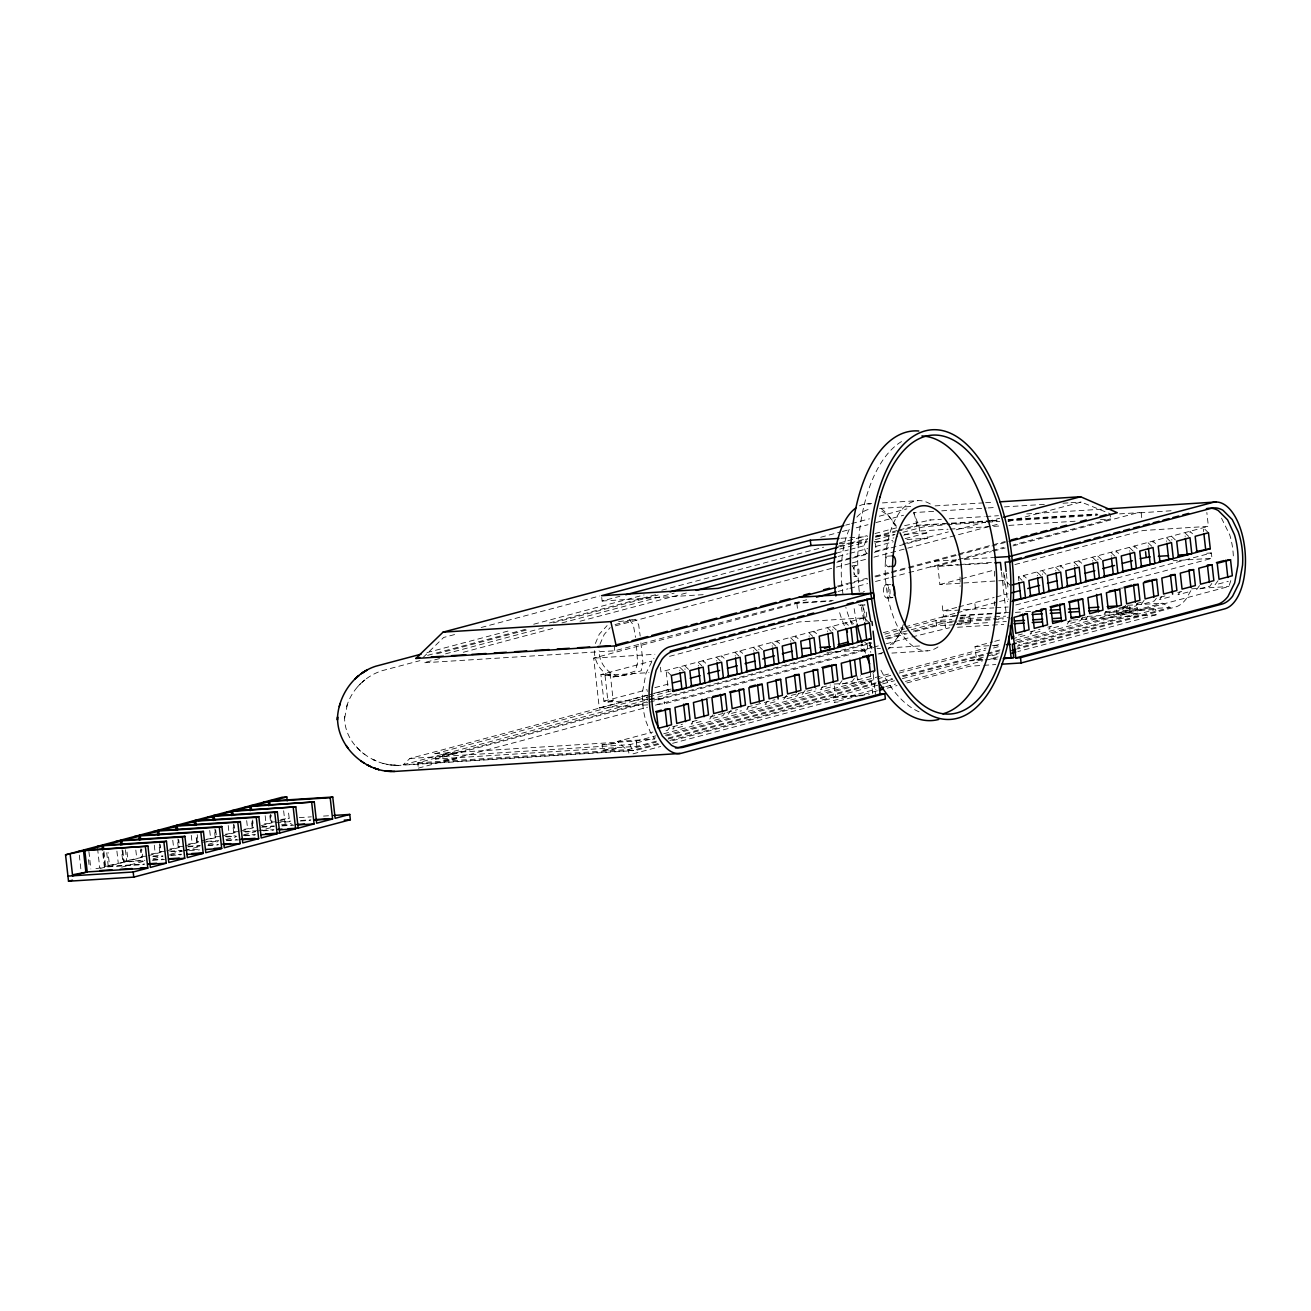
<?xml version="1.0" encoding="UTF-8"?>
<svg xmlns="http://www.w3.org/2000/svg" width="1311" height="1311" viewBox="0 0 1311 1311"><rect width="100%" height="100%" fill="white"/><g stroke="black" fill="none" stroke-linecap="round" stroke-linejoin="round"><path stroke-width="0.75" stroke-dasharray="5 3.75" d="M595.391 643.488L599.258 634.213L607.108 625.593M599.93 644.291L604.224 634.426L610.189 627.576M911.276 629.755L940.823 621.906L942.281 616.989L958.505 615.957M1230.8 580.576L1228.849 586.509L1018.205 642.669M346.546 706.858C351.446 689.783 365.49 675.788 382.419 670.609L419.913 660.662M347.333 704.515L344.416 719.444L344.629 716.642C343.695 744.304 372.029 766.247 398.56 765.411L633.524 750.629M1190.83 590.704L1186.013 599.127A57.422 28.432 86.4 0 1 1175.148 607.091L1017.746 648.929M669.544 727.589L667.512 730.391L663.694 731.407M674.706 726.212L672.674 729.031L685.981 725.491M693.191 721.312L691.159 724.114L704.466 720.575M712.676 714.987L709.628 719.198L722.935 715.659L724.967 712.856M731.161 710.087L728.113 714.298L741.42 710.759M748.614 706.58L746.582 709.382L759.905 705.842M767.099 701.664L765.067 704.466L778.373 700.926M786.6 695.354L783.552 699.566L796.859 696.026L798.891 693.208M805.069 690.438L802.021 694.65L815.327 691.11M822.538 686.931L820.506 689.733L833.812 686.194M842.023 680.622L838.974 684.834L852.297 681.294L854.33 678.475M857.033 676.05L857.46 679.917L860.508 675.706M857.46 679.917L870.766 676.378L874.83 670.757M1032.216 631.214L1030.184 634.016L1043.49 630.476M1050.685 626.297L1048.653 629.1L1061.959 625.56M1070.186 619.988L1067.138 624.2L1080.444 620.66L1082.476 617.842M1087.638 616.481L1085.606 619.284L1098.929 615.744M1106.123 611.565L1104.091 614.367L1117.398 610.828M1125.625 605.256L1122.577 609.468L1135.883 605.928L1137.915 603.109M1144.093 600.34L1141.045 604.551L1154.352 601.012L1156.384 598.209M1161.562 596.833L1159.53 599.635L1172.837 596.095M1180.031 591.916L1177.999 594.719L1191.322 591.195M1199.532 585.607L1196.484 589.819L1209.791 586.279L1211.823 583.477M1218.017 580.691L1214.969 584.903L1228.276 581.363M360.279 683.949L357.526 686.833M423.092 657.483L443.675 637.457L455.523 634.311M658.106 743.566L632.574 750.351L403.198 764.788L409.884 758.479L647.552 695.305M442.626 754.89L455.982 753.383L456.572 758.708L449.984 760.036L443.216 760.216L442.626 754.89L455.982 753.383M443.216 760.216L456.572 758.708M602.093 744.861L615.449 743.353L616.039 748.679L609.451 749.99L602.699 750.187L602.093 744.861L615.449 743.353M602.699 750.187L616.039 748.679M960.013 617.383L970.107 616.76L960.16 618.366M970.697 622.07L957.358 623.577L970.697 622.07L970.107 616.76M1116.825 613.548L1130.18 612.04L1117.07 613.663L1116.431 609.992M1122.822 606.911L1129.574 606.731L1119.643 608.337M647.667 704.859L599.274 707.891L593.703 658.138L796.875 603.322L831.535 601.143M615.056 624.56L635.524 619.251L638.67 624.806L640.194 636.015M845.726 525.137L849.675 524.089M851.658 523.564L869.422 518.828M879.288 516.206L906.917 508.865M481.17 627.494L599.602 596.013M820.67 537.264L840.4 532.02M842.383 531.496L848.299 529.923M856.198 527.825L868.046 524.679M875.928 522.581L903.574 515.239M601.733 597.472L602.126 601.028L619.857 596.308M427.009 652.599L508.029 631.066M533.724 624.233L644.078 594.915M661.793 590.212L823.587 547.211M839.401 543L867.063 535.658M874.978 533.544L896.708 527.776M904.623 525.678L930.892 519.943M427.615 655.336L525.826 629.231M549.407 622.971L655.549 594.752M838.335 546.179L848.151 543.573M850.118 543.049L867.8 538.346M875.65 536.265L897.265 530.513M899.231 529.988L916.913 525.301L949.295 523.253M436.924 653.796L529.775 629.133M553.488 622.823L658.188 594.997M839.941 546.703L867.587 539.345M875.502 537.248L895.249 532.004M897.232 531.479L918.962 525.695L949.443 523.777M445.56 653.845L544.212 627.625M561.977 622.905L674.149 593.096M839.745 549.08L867.358 541.738M875.256 539.64L894.987 534.396M902.886 532.299L923.534 526.891L945.034 524.842M439.529 658.597L423.699 662.792L614.744 650.78L806.626 599.783M463.275 652.288L556.274 627.559M580.019 621.25L686.374 592.982M836.434 553.111L848.315 549.948M850.298 549.424L866.129 545.212M876.027 542.59L893.823 537.854M903.721 535.232L919.552 531.021L948.017 529.234M838.171 556.438L848.02 553.832M849.987 553.308L867.718 548.588M875.601 546.49L893.332 541.787M905.147 538.641L926.811 532.889L927.401 538.215L907.704 543.442M837.827 561.255L867.423 553.389M875.322 551.292L891.119 547.097M902.951 543.95L948.361 531.889M956.243 529.791L985.856 521.925M987.822 521.401L999.67 518.255M836.795 562.288L850.593 558.617M852.56 558.093L866.342 554.438M874.224 552.341L905.737 543.967M615.383 625.855L834.468 567.63M836.451 567.106L850.265 563.435M852.232 562.911L866.047 559.24M873.945 557.142L1000.277 523.564M1008.159 521.467L1081.198 502.064L1110.007 513.683L1110.614 519.009L1013.649 544.77M837.385 586.132L867.03 578.249M874.929 576.152L906.54 567.761M908.507 567.237L1005.308 541.509M838.221 586.853L848.053 584.247M850.02 583.723L867.735 579.02M875.601 576.922L889.366 573.268M891.333 572.743L907.065 568.564M909.031 568.04L956.211 555.503M958.177 554.979L1005.308 542.443M838.09 591.425L847.922 588.819M849.889 588.295L867.603 583.592M875.469 581.494L889.235 577.84M891.201 577.315L906.933 573.136M908.9 572.612L956.26 560.026M958.243 559.502L1003.751 547.392M1010.388 585.427L1005.127 580.396L939.889 584.493L937.807 565.877L956.096 561.01M963.946 558.928L991.378 551.636M993.345 551.112L1005.111 547.982M1012.944 545.9L1136.44 513.076L1171.739 510.716M600.913 674.575L610.238 674.001L613.22 700.598L603.896 701.188L600.913 674.575L651.895 661.039M669.544 656.336L798.973 621.955L864.211 617.842L869.455 622.872M939.889 584.493L959.636 579.249M961.602 578.725L993.181 570.334M1014.878 564.566L1143.159 530.48L1208.398 526.366L1206.841 512.503M647.618 699.5L608.009 701.991L605.026 675.378L610.238 674.001M864.211 617.842L660.941 671.871L660.334 666.545M1018.876 580.724L1018.45 576.856L1208.398 526.366M603.896 701.188L647.044 689.717M654.894 687.636L670.576 683.473M956.686 607.435L942.871 611.106L993.853 607.894M958.669 606.911L994.18 597.472M996.163 596.947L1007.995 593.801M608.009 701.991L613.22 700.598M599.274 707.891L646.651 695.305M654.533 693.208L670.331 689.012M942.281 605.78L943.478 616.416L955.309 613.269M957.292 612.745L1008.601 599.111M649.519 694.781L671.166 689.029M883.368 632.639L903 627.428M904.967 626.904L942.281 616.989M656.5 741.157L636.867 746.369L435.449 759.053L434.859 753.727L647.044 697.337M649.011 696.813L670.642 691.061M884.859 634.131L904.508 628.903M906.475 628.395L935.939 620.562L951.819 619.562M403.198 764.788L647.421 699.877M649.387 699.353L673.002 693.077M885.662 636.556L909.293 630.28M418.143 766.361L417.75 762.805L646.913 701.909M654.779 699.812L871.766 642.144M885.613 638.473L905.377 633.213M913.292 631.115L944.92 622.709L956.964 621.938M435.449 759.053L647.634 702.663M649.6 702.139L871.7 643.111M887.416 638.932L907.065 633.705M914.931 631.623L936.529 625.871L954.392 624.757M1015.73 604.977L1211.38 552.98L1211.987 558.306L1016.32 610.303M418.34 768.131L647.503 707.219M655.385 705.138L878.288 645.897M886.203 643.783L909.932 637.49M911.915 636.966L949.541 627.772M657.532 704.236L664.513 703.794L867.784 649.764L867.194 644.455L861.065 644.832M95.916 868.652L104.388 867.358L102.651 851.871M103.372 852.724L104.896 866.276L122.857 862.441L121.562 850.823M122.07 849.757L123.381 861.36L141.342 857.525L140.474 849.79M151.355 853.92L159.827 852.625L158.959 844.874M169.84 849.004L178.296 847.709L177.427 839.974M188.309 844.104L196.781 842.793L195.913 835.058M206.794 839.187L215.25 837.893L214.398 830.142M225.279 834.271L233.735 832.977L232.866 825.242M243.748 829.371L252.22 828.06L251.351 820.325M264.494 823.849L270.689 823.161L269.82 815.409M280.701 819.539L289.174 818.244L288.305 810.509M100.586 868.357L104.388 867.358M106.732 852.773L108.256 866.325L124.168 862.097L144.357 860.819M125.43 849.807L126.725 861.409L142.653 857.181L141.785 849.446M148.405 855.657L161.122 852.265L160.253 844.53M166.89 850.741L179.607 847.365L178.738 839.614M185.375 845.824L198.092 842.449L197.224 834.714M222.329 836.008L235.046 832.632L234.177 824.881M240.814 831.092L253.515 827.716L252.646 819.981M261.315 825.651L272 822.8L271.131 815.065M279.669 820.768L289.174 818.244M982.398 659.531L976.515 659.892L975.023 646.585L992.738 641.866M994.705 641.341L1002.571 639.244M1018.319 635.048L1022.269 634M1030.135 631.886L1039.984 629.264M1047.85 627.166L1051.799 626.117M1067.547 621.922L1071.48 620.873M1081.329 618.251L1089.195 616.154M1118.725 608.271L1126.608 606.174M1136.44 603.552L1144.323 601.454M1160.071 597.242L1165.971 595.669M1177.786 592.523L1181.719 591.474M1011.699 638.932L1025.005 635.393M434.859 753.727L636.261 741.059L655.91 735.832M663.776 733.75L889.759 673.69M899.592 671.068L986.085 648.093M993.951 645.995L1001.801 643.914M1015.55 640.26L1137.342 607.894L1137.948 613.204L1018.123 645.061M409.884 758.479L629.935 744.632L655.451 737.847M665.283 735.242L875.469 679.377M877.436 678.852L891.218 675.198M899.084 673.1L985.577 650.109M993.443 648.027L1001.293 645.93M1017.008 641.767L1162.333 603.142L1170.199 607.468L1017.008 648.191M668.299 738.027L880.517 681.622M882.483 681.097L892.316 678.492M902.148 675.87L1000.44 649.748M417.75 762.805L628.477 749.548L656.155 742.19M668.02 739.043L893.053 679.245M902.886 676.623L985.626 654.631M987.593 654.107L999.457 650.961M1017.254 646.225L1155.647 609.451L1156.253 614.777L1017.844 651.551M669.888 740.436L880.73 684.408M882.696 683.883L894.495 680.737M902.361 678.656L985.593 656.532M987.56 656.008L999.343 652.878M658.843 744.32L636.933 750.138A57.422 28.432 86.4 0 1 624.97 748.253L617.497 741.42L652.911 732.03M672.576 740.666L835.582 697.354L863.048 695.617M976.515 659.892L984.364 657.811M992.214 655.713L998.113 654.156M633.033 753.825L660.711 746.467M672.576 743.321L875.945 689.258M885.777 686.653L895.61 684.031M905.442 681.425L982.267 661.006M998.081 656.811L990.166 658.909L998.097 658.532M877.403 690.766L834.124 702.27L838.122 702.024M887.236 688.16L897.068 685.538M906.901 682.933L969.829 666.201L981.824 665.447M121.644 867.161L143.292 861.425M153.141 858.82L162.974 856.214M170.84 854.117L182.655 851.003M184.622 850.478L200.37 846.3M208.236 844.218L218.068 841.613M225.951 839.532L235.783 836.926M243.666 834.828L255.465 831.715M257.431 831.19L274.409 826.684M281.537 824.799L291.222 823.472M672.592 726.818L682.441 724.213M692.274 721.607L700.14 719.526M709.988 716.92L737.536 709.612M747.368 707.006L774.932 699.713M782.798 697.632L796.58 693.978M798.546 693.453L816.245 688.767M821.604 687.357L830.519 684.981M666.578 735.946L871.373 681.704L872.864 695.01M618.645 621.676L635.524 619.251M594.44 650.682C594.096 662.104 601.602 673.887 612.876 676.984L624.61 674.886L635.294 671.035L637.588 662.76L636.523 646.667M612.876 676.984L630.722 674.51L641.292 670.658L642.898 662.432L640.915 642.832M866.669 503.899L872.585 503.522M882.434 502.9L917.929 500.671M879.55 508.471L911.096 506.488M935.071 505.899L983.578 502.85M985.61 502.719L993.689 502.211M933.645 511.339L913.439 512.617L918.962 525.695L919.552 531.021M941.74 510.831L986.2 508.045M988.215 507.914L996.311 507.406M1004.39 506.898L1044.818 504.358M1063.008 503.211L1069.071 502.834M1071.087 502.703L1081.198 502.064M929.155 520.057L941.38 519.287M949.23 518.795L984.168 516.6M985.905 516.485L998.441 515.698M1026.66 513.928L1102.059 509.176M951.311 523.138L989.772 520.713M991.788 520.582L999.883 520.074M1007.995 519.566L1097.045 513.961M951.475 523.646L990.1 521.221M992.132 521.09L1000.26 520.582M1008.388 520.074L1097.815 514.453M947.066 524.728L985.626 522.302M987.658 522.171L999.834 521.401M1007.946 520.893L1097.241 515.272M1119.561 513.879L1139.865 512.601M950.049 529.103L1000.85 525.908M1008.978 525.4L1078.084 521.041M1100.453 519.648L1110.614 519.009M840.974 538.28L867.538 536.609M875.715 536.101L894.102 534.937M904.328 534.298L926.811 532.889M839.515 543.737L866.096 542.066M874.273 541.558L892.66 540.394M906.966 539.493L927.401 538.215M887.662 556.175L892.316 555.88M852.674 565.778L855.788 565.582M934.596 561.239L956.571 559.863M964.552 559.355L993.623 557.536M888.858 566.811L893.512 566.516M937.807 565.877L958.194 564.582M960.226 564.467L992.853 562.403M930.531 566.86L991.116 563.042M1206.726 553.275L1211.38 552.98M853.871 576.43L856.968 576.234M1173.247 560.731L1177.327 560.485M1179.359 560.354L1211.987 558.306M602.126 601.028L704.318 594.588M886.007 584.69L890.661 584.395M794.827 602.929L833.19 600.504M887.498 597.996L892.168 597.701M1120.184 588.18L1123.281 587.984M860.377 605.207L865.047 604.912A6.719 3.327 86.4 0 1 863.31 604.453M1191.568 588.852L1228.849 586.509M995.885 607.763L1008.11 606.993M943.478 616.416L1008.716 612.319M960.537 615.826L1005.176 613.024M1015.386 612.384L1023.547 611.876M1025.595 611.745L1031.708 611.352M1127.624 605.321L1162.333 603.142M959.75 619.054L1005.717 616.17M1119.119 609.041L1137.342 607.894M940.823 621.906L956.719 620.906M958.702 620.775L996.458 618.399M998.458 618.284L1008.388 617.661M1105.468 611.549L1170.199 607.468M958.98 621.824L1003.177 619.038M1104.829 612.647L1155.647 609.451M956.375 624.626L990.116 622.512M994.164 622.25L1006.324 621.496M1087.327 616.399L1137.948 613.204M957.571 627.264L1003.767 624.364M1072.89 620.021L1156.253 614.777M593.703 658.138L654.861 654.287M888.35 647.913L921.862 645.815M827.012 652.337L867.784 649.764M975.023 646.585L1000.522 644.979M878.108 653.943L882.057 653.697M891.906 653.075L927.401 650.846M605.026 675.378L648.961 672.625M969.239 660.875L983.217 660.007M985.216 659.875L997.196 659.122M983.807 665.316L995.803 664.562M834.091 684.047L871.373 681.704M649.65 699.369L663.923 698.468L664.513 703.794M707.235 697.911L710.349 697.714M833.534 696.944L869.472 694.683M617.497 741.42L654.763 739.076L650.371 732.21L646.143 721.787A44.427 21.992 86.4 0 1 642.685 690.995L645.913 673.477L652.616 659.99A56.783 28.121 86.4 0 1 654.009 658.286M299.269 817.605L311.379 816.851M323.506 816.081L329.553 815.704M275.867 821.784L271.197 822.079L270.328 814.328M280.62 821.751L290.714 821.112M300.809 820.473L310.904 819.834M276.031 822.554L292.189 821.538M300.268 821.03L310.363 820.391M262.134 826.651L274.245 825.897M282.324 825.389L292.419 824.75M261.594 827.208L273.72 826.454M281.783 825.946L293.91 825.176M238.897 831.6L234.243 831.895L233.374 824.16M243.666 831.567L259.807 830.551M261.839 830.42L273.95 829.666M245.141 831.993L255.235 831.354M263.314 830.846L273.409 830.207M220.428 836.516L215.774 836.811L214.906 829.06M225.181 836.484L235.275 835.844M243.354 835.336L255.465 834.566M226.656 836.91L236.75 836.271M244.829 835.762L254.924 835.123M206.696 841.383L218.822 840.63M226.901 840.122L236.996 839.482M202.123 842.203L218.281 841.187M226.361 840.679L238.471 839.909M183.474 846.332L178.804 846.627L177.935 838.893M188.227 846.3L200.337 845.546M208.416 845.038L218.511 844.399M187.686 846.857L199.796 846.087M207.875 845.579L217.97 844.939M164.989 851.249L160.335 851.544L159.467 843.792M169.742 851.216L181.852 850.446M183.884 850.315L200.026 849.299M171.217 851.642L181.328 851.003M189.39 850.495L199.501 849.856M146.504 856.149L141.85 856.444L140.982 848.709M153.289 856.001L161.368 855.493M169.447 854.985L181.557 854.215M152.748 856.542L162.843 855.919M170.922 855.411L181.016 854.772M123.381 861.36L128.036 861.065L126.954 851.396M126.725 861.409L144.898 860.278M152.977 859.77L163.072 859.131M152.437 860.311L164.563 859.557M104.896 866.276L109.55 865.981L108.043 852.429M108.256 866.325L144.603 864.031M107.715 866.882L144.063 864.588M618.874 676.607C607.485 673.772 598.75 662.53 599.111 650.748M362.442 752.76L364.917 754.628M629.526 619.628L633.36 625.134L635.54 637.375M1208.48 532.774L1203.236 527.743L1203.662 531.61M1192.551 533.79L1189.913 531.283L1190.355 535.15M1188.7 536.428L1184.751 532.659L1185.177 536.527M1175.377 539.968L1171.444 536.199L1171.87 540.066M1170.215 541.345L1166.266 537.559L1166.708 541.443M1155.597 543.623L1152.959 541.099L1153.401 544.983M1151.73 546.245L1147.797 542.475L1148.223 546.343M1137.112 548.522L1134.49 546.015L1134.916 549.883M1133.261 551.161L1129.312 547.392L1129.754 551.259M1118.627 553.439L1116.005 550.931L1116.431 554.799M1114.776 556.077L1110.843 552.308L1111.269 556.175M1101.469 559.6L1097.52 555.831L1097.962 559.715M1096.307 560.977L1092.358 557.208L1092.784 561.075M1081.673 563.255L1079.051 560.747L1079.477 564.615M1077.822 565.893L1073.873 562.124L1074.315 565.991M1063.205 568.171L1060.566 565.664L1061.009 569.531M1059.337 570.809L1055.404 567.04L1055.83 570.908M1046.031 574.349L1042.098 570.564L1042.524 574.447M1040.868 575.709L1036.919 571.94L1037.362 575.808M1026.234 577.987L1023.612 575.48L1024.038 579.347M1018.45 576.856L1022.383 580.626M853.527 623.889L850.888 621.381L851.331 625.249M848.348 625.265L845.726 622.758L846.152 626.625M836.352 630.067L832.419 626.297L832.846 630.165M831.19 631.443L827.241 627.674L827.683 631.541M816.573 633.721L813.934 631.197L814.377 635.081M812.705 636.343L808.772 632.574L809.198 636.441M798.088 638.621L795.466 636.114L795.892 639.981M794.237 641.259L790.287 637.49L790.73 641.358M779.603 643.537L776.981 641.03L777.407 644.897M775.751 646.176L771.818 642.406L772.245 646.274M762.445 649.715L758.495 645.93L758.938 649.814M757.283 651.075L753.333 647.306L753.759 651.174M742.649 653.37L740.027 650.846L740.453 654.713M738.798 655.992L734.848 652.222L735.291 656.09M724.164 658.269L721.542 655.762L721.984 659.63M720.313 660.908L716.38 657.139L716.806 661.006M705.695 663.186L703.073 660.662L703.499 664.546M701.844 665.808L697.894 662.039L698.337 665.906M688.521 669.347L684.588 665.578L685.014 669.446M683.359 670.724L679.409 666.955L679.852 670.822M671.363 675.526L666.103 670.495L668.495 691.782M359.788 750.416L356.281 746.713M1221.508 518.156L1229.767 534.986A44.427 21.992 86.4 0 1 1233.422 559.486M629.935 744.632L632.574 750.351M914.062 512.699L916.913 525.301M866.014 621.561L862.966 604.404M1141.16 512.65L1141.832 518.582M1129.574 606.731L1130.18 612.04M1006.356 573.382L1007.897 587.197M1004.537 575.07L1007.52 601.683M1001.522 572.153L1006.258 614.335M974.909 603.732L975.499 609.041M944.92 622.709L945.526 628.018M935.939 620.562L936.529 625.871M866.243 612.09L866.899 617.891M869.685 642.685L870.766 652.403M873.224 674.362L875.469 694.306M862.753 604.928L864.801 623.167M870.176 671.052L870.766 676.378M834.304 685.948L835.582 697.354M796.875 603.322L797.498 608.91M636.261 741.059L636.867 746.369M628.477 749.548L628.87 753.104M614.154 645.454L614.744 650.78M283.651 810.788L285.11 823.849M265.166 815.704L266.035 823.439M252.073 821.178L252.728 826.979M246.681 820.62L247.55 828.355M228.212 825.52L229.081 833.272M215.692 829.797L216.561 837.532L197.289 841.711L196.634 835.91M209.727 830.437L210.596 838.171M191.259 835.353L192.127 843.088M172.773 840.269L173.642 848.004M154.288 845.169L155.157 852.904M135.82 850.085L136.688 857.82M122.873 850.478L124.168 862.097M116.908 851.118L118.203 862.736M103.962 851.527L105.683 866.997M97.555 848.299L99.718 867.653M88.902 851.544L90.852 868.947M88.476 859.623L89.345 867.358M79.299 855.133L81.036 870.619M1003.767 572.645L1004.242 584.837M647.224 700.156A44.427 21.992 86.4 0 1 647.339 690.7M861.196 604.748A6.719 3.327 86.4 0 1 858.656 604.748M866.833 553.258A6.719 3.327 86.4 0 1 864.473 546.179A6.719 3.327 86.4 0 1 867.079 540.411M890.071 565.746A5.375 2.655 86.4 0 1 886.465 565.107A5.375 2.655 86.4 0 1 886.121 557.863A5.375 2.655 86.4 0 1 889.677 557.241M851.822 565.877A5.375 2.655 86.4 0 1 853.985 574.48M873.634 647.503A69.86 34.594 86.4 0 1 864.736 642.193M852.166 624.626A69.86 34.594 86.4 0 1 845.857 607.403M843.055 594.44A69.86 34.594 86.4 0 1 850.757 526.186M856.853 517.124A69.86 34.594 86.4 0 1 871.668 508.963M881.877 511.323A69.86 34.594 86.4 0 1 896.462 526.301M902.869 628.084A69.86 34.594 86.4 0 1 890.3 644.783M880.468 648.421A69.86 34.594 86.4 0 1 877.059 648.289M874.929 542.688A6.719 3.327 86.4 0 1 875.322 550.849M853.822 568.843A5.375 2.655 86.4 0 1 857.378 566.155A5.375 2.655 86.4 0 1 858.754 573.792A5.375 2.655 86.4 0 1 854.952 575.168L854.411 574.169A5.375 2.655 86.4 0 1 853.772 571.596M863.539 591.605A6.719 3.327 86.4 0 1 864.424 591.605M892.988 597.242A6.719 3.327 86.4 0 1 888.465 593.604A6.719 3.327 86.4 0 1 889.858 584.853M865.145 651.518A75.235 37.249 86.4 0 1 858.049 646.323M844.366 625.609A75.235 37.249 86.4 0 1 838.86 609.894M859.508 505.8A75.235 37.249 86.4 0 1 870.34 504.03M881.254 508.701A75.235 37.249 86.4 0 1 896.232 527.694M903.148 624.79A75.235 37.249 86.4 0 1 887.842 649.322M883.303 652.173A75.235 37.249 86.4 0 1 879.763 653.484M865.539 653.255A145.111 71.843 86.4 0 1 862.572 644.488M856.689 622.151A145.111 71.843 86.4 0 1 854.117 608.484M994.361 571.203A145.111 71.843 86.4 0 1 994.688 577.299M994.688 601.552A145.111 71.843 86.4 0 1 994.492 605.535M937.988 646.929A75.235 37.249 86.4 0 1 885.351 575.66A75.235 37.249 86.4 0 1 931.334 504.653M960.029 577.086A75.235 37.249 86.4 0 1 960.111 586.279M919.077 711.807A139.736 69.188 86.4 0 1 880.353 669.036M871.913 648.994A139.736 69.188 86.4 0 1 869.472 641.653M863.802 620.136A139.736 69.188 86.4 0 1 861.311 606.977M859.262 591.556A139.736 69.188 86.4 0 1 903.623 440.365M364.491 680.262L362.278 682.081L365.933 679.082L364.491 680.262M398.56 765.411L393.759 765.132L398.56 765.411M395.496 765.231L390.694 764.87L395.496 765.231M387.663 764.444L382.959 763.346L387.663 764.444M374.504 760.2L373.045 759.544L377.224 761.412L374.504 760.2M883.925 587.246A6.719 3.327 86.4 0 0 886.629 597.996A6.719 3.327 86.4 0 0 889.71 588.786A6.719 3.327 86.4 0 0 883.925 587.246"/><path stroke-width="1.5" d="M421.077 654.173L375.618 666.267C353.02 673.575 337.763 696.633 337.386 720.034L337.582 716.888C336.632 745.926 364.212 771.917 393.071 771.54L680.098 753.481M339.287 706.563L340.204 703.466M1013.731 636.114L1011.699 638.932L1010.207 625.626M836.254 587.377L616.203 645.864L415.833 658.466L443.085 632.131L843.76 525.662M838.925 538.411L810.313 540.214L601.52 595.702L718.018 588.377L836.205 556.962M625.757 594.735L810.903 545.54L837.483 543.868M415.833 658.466L419.749 657.417M670.036 591.851L837.958 547.228M696.207 590.376L836.434 553.111M443.085 632.131L610.828 621.594L833.878 562.304M1003.62 517.206L1080.592 496.738L1117.283 512.699L1009.241 541.41M616.121 644.93L627.985 641.784M631.935 640.735L647.732 636.54M651.682 635.491L667.496 631.279M671.445 630.23L687.243 626.035M691.192 624.986L697.124 623.413M701.074 622.364L716.888 618.153M720.837 617.104L736.635 612.909M740.584 611.86L756.398 607.665M760.347 606.616L776.145 602.404M780.094 601.356L789.976 598.734M803.807 595.063L809.739 593.49M823.554 589.803L829.486 588.229M1011.24 539.935L1017.156 538.362M1021.122 537.313L1027.037 535.724M1030.987 534.675L1036.919 533.102M1040.868 532.053L1046.801 530.48M1050.75 529.431L1056.666 527.858M1060.632 526.809L1066.548 525.236M1080.379 521.549L1086.311 519.975M1100.142 516.305L1106.058 514.731M816.458 597.177L836.123 591.949M995.18 557.437L1009.159 556.552L1212.724 502.457A53.735 26.613 86.4 0 1 1244.794 548.735A53.735 26.613 86.4 0 1 1224.654 608.878L1021.089 662.973L1001.67 664.202M670.101 651.19L685.85 647.011M689.783 645.962L705.531 641.784M709.464 640.735L715.364 639.162M719.297 638.113L725.212 636.556M729.145 635.507L735.045 633.934M738.978 632.885L744.894 631.328M748.827 630.28L754.726 628.706M758.659 627.658L764.559 626.084M768.508 625.052L774.408 623.479M778.341 622.43L784.24 620.857M788.19 619.808L794.089 618.251M798.022 617.202L803.922 615.629M807.855 614.58L813.77 613.007M827.536 609.353L833.452 607.78M847.217 604.125L853.133 602.552M857.066 601.503L871.569 598.603M1013.485 559.944L1021.351 557.847M1025.284 556.798L1041.032 552.619M1044.965 551.57L1060.714 547.392M1064.647 546.343L1080.395 542.164M1084.328 541.115L1090.228 539.542M1094.161 538.493L1100.076 536.92M1104.009 535.888L1109.909 534.314M1113.842 533.266L1119.758 531.692M1123.691 530.644L1129.59 529.087M1133.523 528.038L1139.439 526.465M1143.372 525.416L1149.272 523.859M1153.205 522.81L1159.104 521.237M1163.054 520.188L1168.953 518.615M1172.886 517.583L1178.786 516.01M1182.735 514.961L1188.635 513.388M1006.127 571.416L1005.095 562.173L1009.749 561.878L1211.003 508.389A57.422 28.432 86.4 0 1 1222.966 510.274L1232.225 519.549L1238.158 531.627A44.525 22.041 86.4 0 1 1242.549 565.188L1239.321 582.707L1232.602 596.194A57.422 28.432 86.4 0 1 1221.754 604.158L1020.499 657.663L1015.845 657.942L1011.355 618.038M1012.289 584.919L1023.694 581.887L1025.497 597.849L1013.223 600.159M672.527 682.949L680.376 680.868M690.176 678.262L699.992 675.657M707.825 673.575L719.592 670.445M727.441 668.364L737.241 665.759M745.09 663.661L754.89 661.055M762.74 658.974L774.49 655.844M782.339 653.763L792.139 651.157M1011.945 592.752L1019.843 590.655M1027.742 588.557L1039.574 585.411M1047.473 583.297L1057.338 580.675M1067.203 578.053L1075.102 575.955M1084.967 573.333L1094.832 570.711M1102.731 568.613L1114.563 565.467M1122.462 563.369L1132.327 560.747M1140.226 558.65L1150.222 556.831M824.439 648.289L828.372 647.257M838.188 644.651L848.004 642.029M837.713 646.667L849.495 643.521M672.297 690.766L686.472 687.947L684.67 671.986L671.363 675.526L673.149 691.487L871.258 638.834L869.455 622.872L837.68 631.328L839.466 647.29M690.782 685.85L704.941 683.031L703.155 667.07L689.848 670.609L691.634 686.571M709.251 680.95L723.426 678.131L721.624 662.153L708.317 665.693L710.12 681.654M727.736 676.034L741.895 673.215L740.109 657.253L726.802 660.793L728.588 676.755M746.205 671.117L760.38 668.299L758.594 652.337L745.271 655.877L747.073 671.838M764.69 666.217L778.865 663.399L777.062 647.421L763.756 650.961L765.542 666.922M783.175 661.301L797.334 658.483L795.548 642.521L782.241 646.061L784.027 662.022M801.644 656.385L815.819 653.566L814.033 637.605L800.71 641.145L802.512 657.106M820.129 651.485L834.288 648.666L832.501 632.689L819.195 636.228L820.981 652.19M838.598 646.569L852.773 643.75L850.986 627.789M857.083 641.653L871.258 638.834M1029.807 595.751L1043.966 592.933L1042.179 576.971L1028.873 580.511L1030.659 596.472M1048.276 590.851L1062.451 588.016L1060.665 572.055L1047.342 575.595L1049.144 591.556M1066.761 585.935L1080.919 583.116L1079.133 567.155L1065.827 570.695L1067.613 586.656M1085.229 581.019L1099.405 578.2L1097.618 562.239L1084.312 565.778L1086.098 581.74M1103.715 576.119L1117.89 573.284L1116.087 557.322L1102.78 560.862L1104.567 576.824M1122.2 571.203L1136.358 568.384L1134.572 552.423L1121.266 555.962L1123.052 571.924M1140.668 566.286L1154.844 563.468L1153.057 547.506L1139.734 551.046L1141.537 567.007M1159.153 561.387L1173.312 558.552L1171.526 542.59L1158.219 546.13L1160.006 562.091M1177.639 556.47L1191.797 553.652L1190.011 537.69L1176.704 541.214L1178.491 557.191M1196.107 551.554L1210.282 548.735L1208.48 532.774L1195.173 536.314L1196.959 552.275M1012.174 601.388L1210.282 548.735M333.6 815.442L349.758 814.426L350.348 819.752L133.755 877.125L68.516 881.221L65.55 854.805L282.127 797.252L286.781 796.957L287.224 800.824M65.55 854.805L84.822 850.626L147.963 846.136L150.355 867.423L166.268 863.195L163.875 841.908L166.448 841.236L168.824 862.507L184.753 858.279L182.36 836.992L184.917 836.32L187.309 857.607L203.221 853.379L200.845 832.092L203.402 831.403L205.778 852.691L221.706 848.463L219.314 827.175L221.87 826.504L224.263 847.775L240.192 843.547L237.799 822.259L240.355 821.587L242.748 842.875L258.66 838.647L256.268 817.359L258.841 816.671L261.217 837.958L277.145 833.73L274.753 812.443L277.309 811.771L279.702 833.042L265.559 833.943M163.875 841.908L103.307 845.726L87.378 849.954L147.963 846.136M182.36 836.992L121.776 840.81L105.863 845.038L166.448 841.236M200.845 832.092L140.261 835.894L124.348 840.122L184.917 836.32M219.314 827.175L158.746 830.994L142.817 835.222L203.402 831.403M237.799 822.259L177.214 826.077L161.302 830.305L221.87 826.504M256.268 817.359L195.7 821.161L179.771 825.389L240.355 821.587M274.753 812.443L214.168 816.261L198.256 820.489L258.841 816.671M288.076 828.765L298.187 828.142L295.794 806.855L232.653 811.345L216.741 815.573L277.309 811.771M349.758 814.426L335.141 818.31L332.748 797.039L330.192 797.711L332.584 818.998L316.656 823.226L314.263 801.939L251.138 806.429L235.21 810.657L295.794 806.855M330.192 797.711L269.607 801.529L253.695 805.757L314.263 801.939M286.781 796.957L272.164 800.841L332.748 797.039M655.615 711.644L661.318 710.12M712.955 696.403L725.212 694.093L726.999 710.054L713.692 713.594L711.906 697.632L725.212 694.093M729.522 691.995L735.225 690.487M749.908 686.587L755.611 685.063M821.915 667.446L829.519 665.414M862.671 656.614L873.044 654.795L874.83 670.757L861.524 674.296L859.737 658.335M1050.078 606.813L1057.682 604.781M1068.547 601.896L1076.151 599.881M1109.303 591.064L1119.676 589.262L1121.462 605.223L1108.156 608.763L1106.369 592.785L1119.676 589.262M1123.986 587.164L1131.59 585.148M1144.372 581.74L1150.075 580.232M1216.379 562.616L1223.982 560.584M669.774 708.825L656.467 712.365L658.253 728.326L671.56 724.786L669.774 708.825L665.119 709.12L667.07 726.523M688.259 703.909L674.952 707.448L676.738 723.41L690.045 719.87L688.259 703.909L685.145 704.105M743.698 689.176L730.374 692.716L732.177 708.677L745.484 705.138L743.698 689.176L739.027 689.471L740.977 706.891M762.166 684.26L748.86 687.8L750.646 703.761L763.952 700.221L762.166 684.26L759.069 684.457M780.651 679.36L767.345 682.9L769.131 698.861L782.438 695.322L780.651 679.36L777.538 679.557M799.12 674.444L785.813 677.984L787.616 693.945L800.923 690.405L799.12 674.444L794.466 674.739L796.416 692.159M817.605 669.528L804.298 673.067L806.085 689.029L819.391 685.489L817.605 669.528L812.951 669.823L814.901 687.243M836.09 664.628L822.767 668.151L824.57 684.129L837.876 680.589L836.09 664.628L832.977 664.824M873.044 654.795L841.252 663.251L843.039 679.213L856.362 675.673L854.559 659.712M1027.283 613.81L1013.977 617.35L1015.763 633.311L1029.069 629.772L1027.283 613.81L1024.17 614.007M1064.237 603.994L1050.93 607.517L1052.717 623.495L1066.023 619.956L1064.237 603.994L1059.583 604.289L1061.533 621.693M1082.722 599.078L1069.399 602.618L1071.202 618.579L1084.508 615.039L1082.722 599.078L1079.608 599.274M1138.145 584.345L1124.838 587.885L1126.641 603.847L1139.947 600.307L1138.145 584.345L1133.491 584.64L1135.441 602.06M1156.63 579.429L1143.323 582.969L1145.109 598.93L1158.416 595.391L1156.63 579.429L1153.516 579.626M1175.115 574.529L1161.792 578.053L1163.594 594.03L1176.901 590.491L1175.115 574.529L1172.001 574.726M1193.584 569.613L1180.277 573.153L1182.063 589.114L1195.386 585.575L1193.584 569.613L1188.93 569.908L1190.88 587.312M1212.069 564.697L1198.762 568.237L1200.548 584.198L1213.855 580.658L1212.069 564.697L1207.415 564.992L1209.365 582.412M1230.537 559.797L1217.231 563.32L1219.033 579.298L1232.34 575.758L1230.537 559.797L1227.44 559.977M73.645 874.584L85.903 872.257L83.527 850.97L78.857 851.265M145.406 846.824L147.799 868.111L87.214 871.913L72.597 875.797L70.204 854.51M67.943 876.092L133.181 871.995L147.799 868.111M279.702 833.042L295.614 828.814L293.238 807.527M298.187 828.142L314.099 823.914L311.707 802.627M1016.238 643.193L1012.289 644.242L1013.78 657.548L1003.194 658.745M1011.863 650.502L1015.779 649.453M879.878 688.226L883.811 687.177M1011.928 653.124L1015.878 652.075M879.37 690.241L883.303 689.193M884.794 693.716L683.539 747.204A57.422 28.432 86.4 0 1 671.576 745.32L662.317 736.045L655.467 721.197A44.525 22.041 86.4 0 1 652.272 687.325L656.123 670.298L661.94 659.4A57.422 28.432 86.4 0 1 672.789 651.452L874.044 597.947L873.454 592.621L669.888 646.716A53.735 26.613 86.4 0 0 649.748 706.875A53.735 26.613 86.4 0 0 681.818 753.137L885.384 699.042L884.794 693.716L880.123 694.011L678.885 747.499A57.422 28.432 86.4 0 1 675.46 747.975M1015.845 657.942L1217.083 604.469A57.422 28.432 86.4 0 0 1227.948 596.505L1234.651 583.002L1237.879 565.467A44.427 21.992 86.4 0 0 1234.421 534.675L1227.571 519.844L1218.312 510.585A57.422 28.432 86.4 0 0 1206.349 508.701M68.516 881.221L72.449 880.189M999.752 501.834L1080.592 496.738M1106.14 508.93L1216.182 501.998M994.836 562.812L1000.44 562.468L1001.309 570.203M1158.383 556.306L1168.576 555.667M1178.769 555.028L1188.749 554.406M798.891 597.308L863.457 593.244M870.832 593.309L872.749 607.304A145.111 71.843 86.4 0 0 957.423 718.264A145.111 71.843 86.4 0 0 1013.01 570.039L1011.764 555.864A145.111 71.843 86.4 0 0 925.189 430.909A145.111 71.843 86.4 0 0 870.832 593.309L852.199 594.489A145.111 71.843 86.4 0 1 918.831 431.008M1044.212 608.992L1041.098 609.189L1043.048 626.609M1035.788 611.106L1041.917 610.713M1050.078 610.205L1060.288 609.566M1068.449 609.041L1078.658 608.402M1088.851 607.763L1099.06 607.124M1107.221 606.6L1117.431 605.961M1019.892 615.269L1023.957 615.023M1032.052 614.515L1042.179 613.876M1050.275 613.368L1060.402 612.729M1068.498 612.221L1078.625 611.582M1088.753 610.942L1098.88 610.303M431.221 656.975L443.429 656.205M451.558 655.68L465.782 654.795M471.878 654.402L486.102 653.517M494.231 653.009L506.423 652.239M514.567 651.731L526.76 650.961M534.888 650.453L549.112 649.551M557.241 649.043L569.433 648.273M577.561 647.765L589.77 646.995M597.898 646.487L610.09 645.717M1014.419 620.972L1024.546 620.349M1032.642 619.841L1042.769 619.202M1052.897 618.563L1060.992 618.055M1071.12 617.415L1079.215 616.907M1013.927 623.725L1024.104 623.086M1032.232 622.578L1042.392 621.938M1052.569 621.299L1062.729 620.66M801.955 648.552L810.1 648.044M820.293 647.405L830.486 646.765M838.647 646.241L842.727 645.995M1006.406 644.619L1010.339 644.373M1003.98 658.171L1013.78 657.548M394.808 771.425L385.041 770.868L391.317 771.425M268.821 800.792L273.475 800.497M263.642 802.168L268.313 801.873L268.739 805.741M250.335 805.691L254.989 805.413M245.173 807.068L249.827 806.773L250.254 810.657M231.85 810.608L236.521 810.313M226.688 811.984L231.342 811.689L231.785 815.557M213.382 815.524L218.036 815.229M208.203 816.9L212.874 816.606L213.3 820.473M194.897 820.424L199.567 820.145M189.734 821.8L194.389 821.505L194.831 825.389M176.428 825.34L181.082 825.045M171.249 826.717L175.92 826.422L176.346 830.289M314.951 819.588L329.077 818.703M314.411 820.145L332.584 818.998M157.943 830.256L162.597 829.961M152.781 831.633L157.435 831.338L157.861 835.205M344.236 820.145L350.348 819.752M296.466 824.504L304.545 823.996M297.941 824.93L314.099 823.914M139.458 835.173L144.128 834.878M134.296 836.533L138.95 836.238L139.392 840.122M277.981 829.404L282.029 829.158M279.472 829.83L295.614 828.814M120.989 840.072L125.643 839.777M115.81 841.449L120.481 841.154L120.907 845.021M260.987 834.746L277.145 833.73M102.504 844.989L107.174 844.694M97.342 846.365L101.996 846.07L102.438 849.938M241.027 839.237L255.17 838.335M242.502 839.663L258.66 838.647M84.035 849.905L88.689 849.61M222.542 844.137L230.621 843.628M224.034 844.563L240.192 843.547M214.168 848.414L220.232 848.037M205.548 849.479L221.706 848.463M191.652 853.576L201.747 852.953M187.08 854.395L203.221 853.379M169.135 858.754L179.23 858.115M168.595 859.295L184.753 858.279M148.635 863.785L156.714 863.277M148.094 864.342L166.268 863.195M99.865 870.602L111.976 869.832M120.055 869.324L132.182 868.57M140.261 868.062L146.308 867.685M371.275 766.919L366.982 764.788L369.702 766.148M360.754 760.839L364.376 763.281M346.251 745.549L348.103 748.22M610.828 621.594L616.203 645.864M870.668 621.283L866.899 598.898M1225.883 560.076L1227.833 577.495M1203.875 533.544L1205.612 549.03M1185.406 538.46L1187.143 553.947M1166.921 543.377L1168.658 558.847M1170.444 574.808L1172.624 594.162M1148.436 548.277L1150.173 563.763M1151.976 579.724L1153.926 597.144M1145.552 551.767L1146.142 557.077M1129.967 553.193L1131.704 568.679M1111.482 558.109L1113.219 573.579M1115.022 589.54L1116.972 606.96M1093.013 563.009L1094.751 578.495M1096.537 594.457L1098.487 611.876M1074.528 567.925L1076.265 583.411M1078.052 599.373L1080.002 616.793M1056.043 572.841L1057.78 588.311M1037.575 577.741L1039.312 593.227M1019.089 582.658L1020.827 598.144M1022.613 614.105L1024.579 631.525M1009.159 556.552L1009.749 561.878M1020.499 657.663L1021.089 662.973M1008.716 636.294L1011.174 658.237M871.995 621.578L872.438 625.413M873.077 631.165L880.123 694.011M864.801 623.167L866.587 639.129M868.39 655.09L870.176 671.052M856.149 626.412L857.935 642.374M846.382 628.559L848.119 644.045M849.905 660.007L851.855 677.426M827.896 633.475L829.634 648.945M831.42 664.923L833.37 682.326M810.313 540.214L810.903 545.54M809.411 638.375L811.148 653.861M790.943 643.291L792.68 658.777M772.458 648.208L774.195 663.677M775.981 679.655L778.16 698.992M753.989 653.107L755.726 668.594M757.512 684.555L759.462 701.975M735.504 658.024L737.241 673.51M717.019 662.94L718.756 678.41M720.558 694.388L722.508 711.791M698.55 667.84L700.287 683.326M702.073 699.287L704.023 716.707M680.065 672.756L681.802 688.242M683.588 704.204L685.555 721.624M269.607 801.529L270.05 805.396M251.138 806.429L251.565 810.296M232.653 811.345L233.096 815.213M214.168 816.261L214.611 820.129M195.7 821.161L196.126 825.029M177.214 826.077L177.657 829.945M158.746 830.994L159.172 834.861M140.261 835.894L140.687 839.761M133.181 871.995L133.755 877.125M121.776 840.81L122.218 844.677M103.307 845.726L103.733 849.594M84.822 850.626L87.214 871.913M899.969 532.758A69.86 34.594 86.4 0 1 904.262 624.757M892.119 566.155A5.375 2.655 86.4 0 0 895.184 564.467L895.479 563.255A5.375 2.655 86.4 0 0 892.316 555.88M892.398 584.853A6.719 3.327 86.4 0 1 894.249 595.145M847.496 632.033A75.235 37.249 86.4 0 1 845.661 628.444M835.861 595.948A75.235 37.249 86.4 0 1 856.083 507.816M938.774 719.428A145.111 71.843 86.4 0 1 878.419 681.376M869.701 663.808A145.111 71.843 86.4 0 1 866.8 656.664M862.015 642.701A145.111 71.843 86.4 0 1 857.115 624.069M921.928 435.973A139.736 69.188 86.4 0 1 996.131 567.663A139.736 69.188 86.4 0 1 942.838 713.823M356.592 677.525L355.199 678.77L358.886 675.509L356.592 677.525M365.54 670.888L361.328 673.641L367.211 669.839L362.95 672.527L365.54 670.888M706.727 698.992L693.421 702.532L695.207 718.494L708.53 714.954L706.727 698.992M1045.752 608.894L1032.445 612.434L1034.248 628.395L1047.555 624.855L1045.752 608.894M1101.191 594.162L1087.884 597.701L1089.67 613.663L1102.993 610.123L1101.191 594.162M378.879 769.623L374.159 768.099L378.879 769.623M880.058 496.918A139.736 69.188 86.4 0 0 943.281 713.79A139.736 69.188 86.4 0 0 1000.572 513.043A139.736 69.188 86.4 0 0 880.058 496.918M896.691 536.641A69.86 34.594 86.4 0 0 928.319 645.078A69.86 34.594 86.4 0 0 956.948 544.688A69.86 34.594 86.4 0 0 896.691 536.641"/></g></svg>
